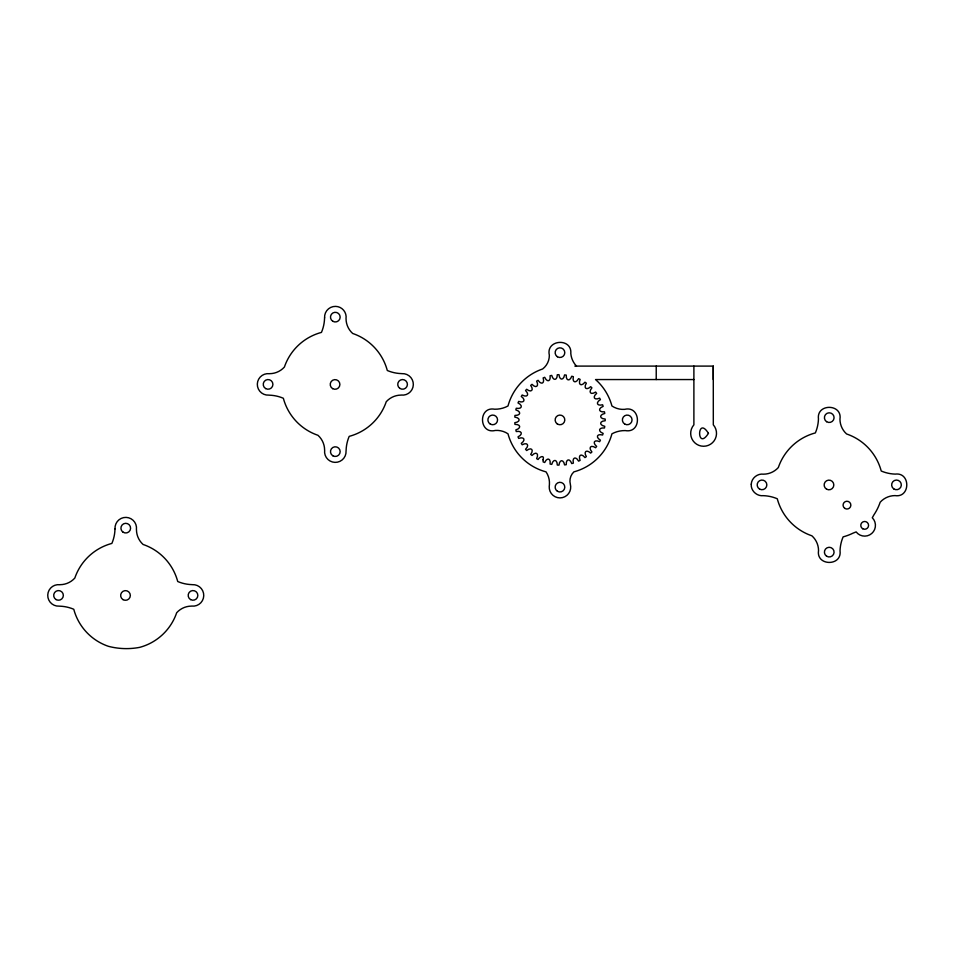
<?xml version="1.0" encoding="UTF-8"?>
<svg xmlns="http://www.w3.org/2000/svg" width="955" height="955" viewBox="0 0 955 955"><rect width="100%" height="100%" fill="white"/><g stroke="black" fill="none" stroke-linecap="round" stroke-linejoin="round"><path stroke-width="1.43" d="M574.85 366.099L713.278 366.099L713.313 424.832A12.916 12.916 0 0 1 712.526 442.678A12.916 12.916 0 0 1 694.667 442.678A12.916 12.916 0 0 1 693.891 424.832L693.891 366.099M693.891 379.553L595.538 379.553L598.009 381.857A53.79 53.79 0 0 1 611.928 405.982A20.162 20.162 0 0 0 624.594 409.361C641.127 405.254 641.999 433.677 625.25 430.586A26.931 26.931 0 0 0 611.928 433.821A53.79 53.79 0 0 1 573.883 471.865A12.69 12.69 0 0 0 570.362 484.364L570.696 486.441A10.756 10.756 0 0 1 559.964 497.901A10.756 10.756 0 0 1 549.232 486.441L549.423 484.531A20.162 20.162 0 0 0 546.045 471.865A53.79 53.79 0 0 1 508 433.821A20.162 20.162 0 0 0 495.335 430.442C478.777 434.561 477.954 406.114 494.678 409.218A26.931 26.931 0 0 0 508 405.982A53.79 53.79 0 0 1 542.667 368.964A17.142 17.142 0 0 0 549.34 355.153C545.615 339.431 572.26 337.473 570.804 353.577A21.058 21.058 0 0 0 576.486 366.099M713.278 366.099L713.278 379.553M656.228 366.099L656.228 379.553M543.085 459.785L543.144 461.898L544.708 462.495C547.048 457.17 550.963 458.305 550.092 464.058L551.739 464.393C553.196 458.758 557.243 459.248 557.302 465.061L558.985 465.133C559.511 459.343 563.593 459.176 564.584 464.906L566.243 464.703C565.849 458.901 569.837 458.09 571.747 463.581L573.358 463.115C572.021 457.457 575.841 456.013 578.599 461.122L580.115 460.406C577.894 455.034 581.428 452.992 584.973 457.6L586.346 456.657C583.302 451.703 586.454 449.125 590.691 453.1L591.909 451.942C588.101 447.549 590.799 444.493 595.622 447.74L596.636 446.403C592.172 442.678 594.344 439.228 599.633 441.664L600.409 440.183C595.407 437.211 597.006 433.463 602.605 435.014L603.142 433.427C597.723 431.302 598.701 427.351 604.479 427.983L604.754 426.324C599.06 425.106 599.394 421.036 605.195 420.737L605.195 419.066C599.394 418.768 599.06 414.697 604.754 413.467L604.479 411.82C598.701 412.453 597.723 408.489 603.142 406.364L602.605 404.777C597.006 406.341 595.407 402.58 600.409 399.62L599.633 398.139C594.344 400.575 592.172 397.125 596.636 393.388L595.622 392.051C590.799 395.31 588.101 392.254 591.909 387.861L590.691 386.691C586.454 390.679 583.302 388.1 586.346 383.146L584.973 382.191C581.428 386.811 577.894 384.769 580.115 379.386L578.599 378.669C575.841 383.791 572.021 382.346 573.358 376.688L571.747 376.222C569.837 381.714 565.849 380.902 566.243 375.1L564.584 374.897C563.593 380.627 559.511 380.46 558.985 374.67L557.302 374.73C557.243 380.556 553.196 381.045 551.739 375.411L550.092 375.745C550.963 381.499 547.048 382.633 544.708 377.309L543.144 377.905C544.923 383.444 541.234 385.187 538.071 380.305L536.626 381.14C539.265 386.321 535.91 388.637 532.007 384.328L530.705 385.39C534.155 390.082 531.207 392.911 526.659 389.282L525.548 390.535C529.703 394.606 527.256 397.865 522.182 395.012L521.287 396.432C526.038 399.787 524.14 403.404 518.672 401.398L518.016 402.938C523.245 405.493 521.955 409.361 516.249 408.263L515.843 409.886C521.418 411.569 520.762 415.592 514.948 415.425L514.805 417.096C520.571 417.86 520.571 421.943 514.805 422.707L514.948 424.378C520.762 424.211 521.418 428.234 515.843 429.917L516.249 431.541C521.955 430.442 523.245 434.31 518.016 436.865L518.672 438.405C524.14 436.399 526.038 440.016 521.287 443.371L522.182 444.779C527.256 441.938 529.703 445.197 525.548 449.268L526.659 450.521C531.207 446.892 534.155 449.721 530.705 454.413L532.007 455.475C535.91 451.154 539.265 453.47 536.626 458.663L538.071 459.498C539.742 456.526 544.851 454.628 543.085 459.785M708.443 433.343C696.529 452.025 696.84 414.709 708.443 433.343M751.263 484.185C750.63 490.727 756.873 496.433 763.308 495.669A38.988 38.988 0 0 1 777.275 498.761A53.79 53.79 0 0 0 811.905 535.815A20.007 20.007 0 0 1 818.542 550.617C816.012 566.172 842.167 566.458 840.03 550.832A38.988 38.988 0 0 1 843.122 536.865A53.79 53.79 0 0 0 852.994 533.165L856.134 531.911A10.756 10.756 0 0 0 871.76 533.463A10.756 10.756 0 0 0 872.297 517.765L873.944 514.817A53.79 53.79 0 0 0 880.176 502.235A20.007 20.007 0 0 1 894.978 495.597C910.533 498.128 910.807 471.973 895.181 474.11A38.988 38.988 0 0 1 881.226 471.018A53.79 53.79 0 0 0 846.584 433.964A20.007 20.007 0 0 1 839.958 419.161C842.477 403.607 816.334 403.32 818.459 418.959A38.988 38.988 0 0 1 815.367 432.913A53.79 53.79 0 0 0 778.325 467.544A20.007 20.007 0 0 1 763.523 474.181C757.566 473.298 751.49 478.097 751.263 484.185M115.018 528.855L114.97 529.464A38.988 38.988 0 0 1 111.878 543.419A53.79 53.79 0 0 0 74.824 578.05A20.007 20.007 0 0 1 60.022 584.687L59.914 584.735A10.756 10.756 0 0 0 47.75 595.049A10.756 10.756 0 0 0 59.21 606.139L59.819 606.174A38.988 38.988 0 0 1 73.774 609.266A53.79 53.79 0 0 0 108.416 646.32A71.088 71.088 0 0 0 139.633 647.371A53.79 53.79 0 0 0 176.675 612.74A20.007 20.007 0 0 1 191.478 606.103L191.597 606.067A10.756 10.756 0 0 0 203.749 595.753A10.756 10.756 0 0 0 192.301 584.663L191.692 584.615A38.988 38.988 0 0 1 177.726 581.523A53.79 53.79 0 0 0 143.095 544.469A20.007 20.007 0 0 1 136.458 529.667L136.422 529.559A10.756 10.756 0 0 0 126.108 517.395A10.756 10.756 0 0 0 115.018 528.855M324.593 317.836L324.545 318.445A38.988 38.988 0 0 1 321.453 332.4A53.79 53.79 0 0 0 284.399 367.042A20.007 20.007 0 0 1 269.597 373.68L269.477 373.715A10.756 10.756 0 0 0 257.325 384.029A10.756 10.756 0 0 0 268.785 395.119L269.382 395.167A38.988 38.988 0 0 1 283.349 398.259A53.79 53.79 0 0 0 317.979 435.301A20.007 20.007 0 0 1 324.616 450.115L324.652 450.223A10.756 10.756 0 0 0 334.966 462.375A10.756 10.756 0 0 0 346.056 450.927L346.104 450.318A38.988 38.988 0 0 1 349.196 436.363A53.79 53.79 0 0 0 386.25 401.721A20.007 20.007 0 0 1 401.052 395.095L401.16 395.048A10.756 10.756 0 0 0 413.324 384.734A10.756 10.756 0 0 0 401.864 373.644L401.255 373.596A38.988 38.988 0 0 1 387.3 370.504A53.79 53.79 0 0 0 352.67 333.462A20.007 20.007 0 0 1 346.032 318.66A10.756 10.756 0 0 0 335.671 306.388A10.756 10.756 0 0 0 324.593 317.836M190.582 599.585A4.847 4.847 0 0 0 197.84 595.395A4.847 4.847 0 0 0 190.582 591.205A4.847 4.847 0 0 0 190.582 599.585M56.094 599.585A4.847 4.847 0 0 0 63.352 595.395A4.847 4.847 0 0 0 56.094 591.205A4.847 4.847 0 0 0 56.094 599.585M123.064 532.174A4.847 4.847 0 0 0 130.584 528.473A4.847 4.847 0 0 0 123.613 523.806A4.847 4.847 0 0 0 123.064 532.174M123.064 599.656A4.847 4.847 0 0 0 130.334 595.454A4.847 4.847 0 0 0 123.064 591.264A4.847 4.847 0 0 0 123.064 599.656M826.553 421.668A4.847 4.847 0 0 0 834.073 417.968A4.847 4.847 0 0 0 827.102 413.3A4.847 4.847 0 0 0 826.553 421.668M826.553 556.156A4.847 4.847 0 0 0 834.073 552.456A4.847 4.847 0 0 0 827.102 547.788A4.847 4.847 0 0 0 826.553 556.156M893.796 488.912A4.847 4.847 0 0 0 901.317 485.212A4.847 4.847 0 0 0 894.346 480.544A4.847 4.847 0 0 0 893.796 488.912M826.553 489.151A4.847 4.847 0 0 0 833.822 484.949A4.847 4.847 0 0 0 826.553 480.759A4.847 4.847 0 0 0 826.553 489.151M759.583 489.079A4.847 4.847 0 0 0 766.841 484.889A4.847 4.847 0 0 0 759.583 480.699A4.847 4.847 0 0 0 759.583 489.079M844.841 508.406A3.904 3.904 0 0 0 850.857 505.326A3.904 3.904 0 0 0 845.187 501.662A3.904 3.904 0 0 0 844.841 508.406M862.723 528.748A3.904 3.904 0 0 0 868.573 525.369A3.904 3.904 0 0 0 862.723 521.991A3.904 3.904 0 0 0 862.723 528.748M332.901 321.334A4.847 4.847 0 0 0 340.159 317.132A4.847 4.847 0 0 0 332.901 312.942A4.847 4.847 0 0 0 332.901 321.334M332.638 388.637A4.847 4.847 0 0 0 339.896 384.447A4.847 4.847 0 0 0 332.638 380.257A4.847 4.847 0 0 0 332.638 388.637M399.882 388.41A4.847 4.847 0 0 0 407.403 384.698A4.847 4.847 0 0 0 400.432 380.042A4.847 4.847 0 0 0 399.882 388.41M265.657 388.578A4.847 4.847 0 0 0 272.915 384.388A4.847 4.847 0 0 0 265.657 380.186A4.847 4.847 0 0 0 265.657 388.578M332.901 455.822A4.847 4.847 0 0 0 340.159 451.631A4.847 4.847 0 0 0 332.901 447.429A4.847 4.847 0 0 0 332.901 455.822M490.297 424.092A4.847 4.847 0 0 0 497.567 419.902A4.847 4.847 0 0 0 490.297 415.712A4.847 4.847 0 0 0 490.297 424.092M557.41 356.764A4.847 4.847 0 0 0 564.799 352.813A4.847 4.847 0 0 0 557.684 348.384A4.847 4.847 0 0 0 557.41 356.764M624.785 424.092A4.847 4.847 0 0 0 632.055 419.902A4.847 4.847 0 0 0 624.785 415.712A4.847 4.847 0 0 0 624.785 424.092M557.41 491.252A4.847 4.847 0 0 0 564.799 487.301A4.847 4.847 0 0 0 557.684 482.872A4.847 4.847 0 0 0 557.41 491.252M557.278 423.936A4.847 4.847 0 0 0 564.799 420.224A4.847 4.847 0 0 0 557.827 415.568A4.847 4.847 0 0 0 557.278 423.936"/></g></svg>
